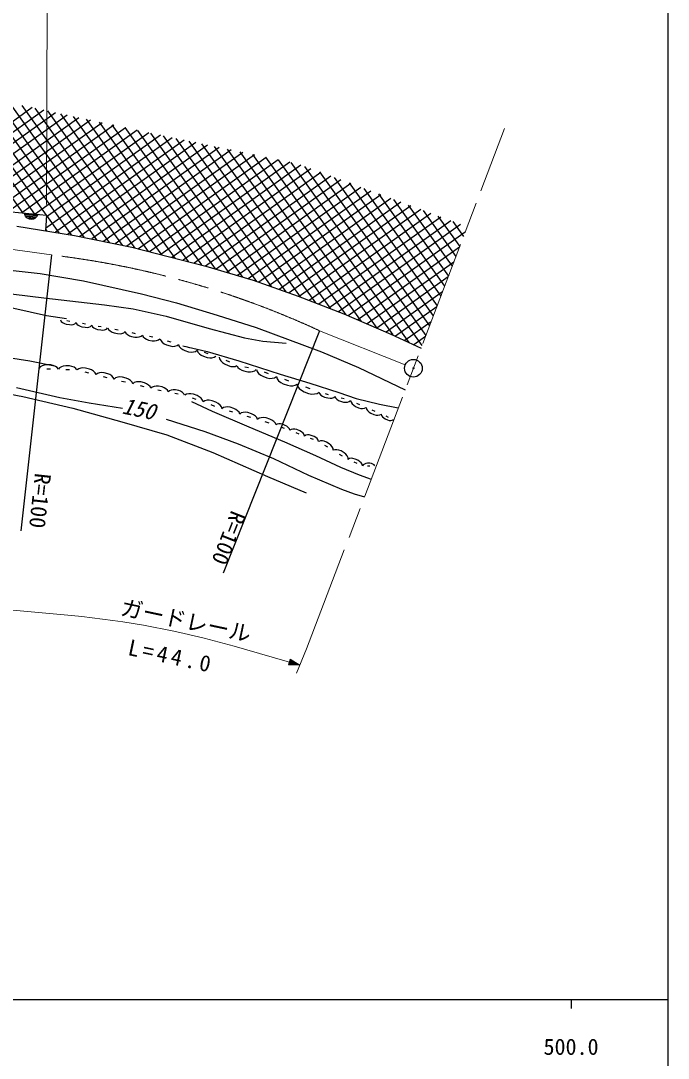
# Model space of a CAD drawing. Units: millimetres, scale not verified. Extents: x 40000 to 680000, y 20000 to 380000.
# Drawn here: x 505668 to 579000, y 198357 to 315877 of the extents above; entities that cross this region are included whole.
import ezdxf
from ezdxf.enums import TextEntityAlignment as Align

# ---------------------------------------------------------------- set-up
doc = ezdxf.new("R2010")
doc.units = ezdxf.units.MM
doc.header["$LTSCALE"] = 1000
doc.linetypes.add('CHAIN', pattern=[18.5, 12, -1.5, 3.5, -1.5])
for name, color, linetype, lineweight in [('M-BGD', 7, 'Continuous', 25), ('M-BMK', 2, 'CHAIN', 13), ('M-BMK-SRVR', 3, 'Continuous', 25), ('M-STR-HTXT', 7, 'Continuous', 13), ('M-TTL-BAND', 7, 'Continuous', 25)]:
    doc.layers.add(name, color=color, linetype=linetype, lineweight=lineweight)
doc.layers.add('M-OTRS', color=6, linetype='Continuous')
doc.styles.add('ＭＳ ゴシック', font='')
doc.styles.get('ＭＳ ゴシック').set_extended_font_data('MS Gothic')

# ---------------------------------------------------------------- blocks, each defined once
blk = doc.blocks.new('BUHIN7')
at = {"color": 3, "linetype": 'Continuous', "lineweight": 25}
for radius in [1000, 30]:
    blk.add_circle((0, 0), radius, dxfattribs=at)
blk = doc.blocks.new('BUHIN8')
at = {"color": 6, "linetype": 'Continuous', "lineweight": 25}
for radius in [50, 43.8, 37.5, 31.2, 25, 18.8, 12.5, 6.2]:
    blk.add_circle((0, 0), radius, dxfattribs=at)

msp = doc.modelspace()

# ---------------------------------------------------------------- linework, layer by layer
at = {"layer": 'M-BGD'}
for p, q in [((496102, 307805), (505921, 294094)), ((497463, 307623), (507242, 293967)), ((498823, 307442), (508564, 293839)), ((500183, 307260), (511376, 291630)), ((501544, 307078), (512806, 291351)), ((502904, 306896), (514252, 291050)), ((506977, 306034), (490975, 294574)), ((508297, 305748), (494359, 295767)), ((504345, 306602), (515697, 290750)), ((505800, 306288), (517143, 290449)), ((507255, 305973), (518601, 290130)), ((508711, 305659), (520105, 289747)), ((509617, 305463), (495743, 295528)), ((510936, 305178), (497128, 295290)), ((512256, 304893), (498513, 295051)), ((513576, 304608), (499897, 294812)), ((510166, 305345), (521610, 289365)), ((511621, 305030), (523114, 288982)), ((513077, 304716), (524618, 288599)), ((514532, 304402), (526123, 288216)), ((514896, 304323), (501282, 294574)), ((516215, 304038), (502757, 294400)), ((517535, 303753), (504271, 294254)), ((518855, 303468), (505784, 294108)), ((515987, 304087), (527668, 287776)), ((517443, 303773), (529233, 287308)), ((518898, 303458), (530799, 286840)), ((520175, 303183), (507298, 293961)), ((522832, 302625), (508475, 292344)), ((521502, 302903), (508555, 293632)), ((524162, 302348), (509592, 291914)), ((525493, 302070), (510998, 291690)), ((520353, 303144), (532384, 286344)), ((521801, 302840), (534030, 285764)), ((523247, 302539), (535676, 285183)), ((524693, 302237), (537331, 284589)), ((526823, 301793), (512369, 291442)), ((528153, 301515), (513700, 291165)), ((529484, 301238), (515031, 290888)), ((530814, 300960), (516363, 290611)), ((526140, 301935), (539040, 283921)), ((527586, 301634), (540749, 283252)), ((529032, 301332), (542466, 282572)), ((530478, 301031), (544239, 281814)), ((532145, 300683), (517694, 290335)), ((533475, 300406), (518989, 290032)), ((534805, 300128), (520256, 289709)), ((536136, 299851), (521524, 289387)), ((531924, 300729), (546013, 281056)), ((533370, 300427), (547794, 280286)), ((534817, 300126), (549635, 279433)), ((536263, 299824), (551111, 279090)), ((537403, 299528), (522791, 289064)), ((538534, 299108), (524059, 288741)), ((539664, 298687), (525326, 288419)), ((537814, 299375), (551538, 280212)), ((539492, 298751), (551965, 281334)), ((540795, 298266), (526593, 288096)), ((541925, 297845), (527806, 287735)), ((543055, 297425), (529018, 287372)), ((541169, 298127), (552391, 282456)), ((542846, 297503), (552818, 283578)), ((544186, 297004), (530230, 287010)), ((545316, 296583), (531442, 286648)), ((546447, 296163), (532620, 286261)), ((544523, 296879), (553245, 284699)), ((546200, 296254), (553672, 285821)), ((547577, 295742), (533771, 285855)), ((548707, 295321), (534922, 285449)), ((547877, 295630), (554098, 286943)), ((549555, 295006), (554525, 288065)), ((501692, 294503), (508568, 293839)), ((506145, 293892), (506103, 294077)), ((506103, 294077), (507596, 293933)), ((506220, 293734), (506145, 293892)), ((506154, 293982), (507527, 293849)), ((507489, 293762), (506175, 293889)), ((507596, 293933), (507519, 293759)), ((508568, 293839), (508459, 292094)), ((508568, 293834), (509988, 291851)), ((549838, 294901), (536073, 285043)), ((550968, 294480), (537218, 284634)), ((552098, 294059), (538329, 284199)), ((551232, 294382), (554952, 289187)), ((506196, 293797), (507450, 293675)), ((506355, 293570), (506220, 293734)), ((507352, 293594), (506277, 293698)), ((506496, 293466), (506355, 293570)), ((506358, 293600), (507254, 293514)), ((506669, 293389), (506496, 293466)), ((507096, 293438), (506499, 293496)), ((506908, 293366), (506669, 293389)), ((507093, 293408), (506908, 293366)), ((507251, 293484), (507093, 293408)), ((507415, 293619), (507251, 293484)), ((507519, 293759), (507415, 293619)), ((553229, 293639), (539440, 283764)), ((554359, 293218), (540551, 283330)), ((555490, 292797), (541662, 282895)), ((552909, 293758), (555379, 290309)), ((554586, 293133), (555805, 291431)), ((505218, 292610), (511757, 291569)), ((508469, 292254), (508599, 292072)), ((511757, 291569), (518265, 290216)), ((555995, 291929), (542756, 282448)), ((509163, 289346), (505677, 258098)), ((518265, 290216), (526622, 288089)), ((555352, 290238), (543832, 281988)), ((526622, 288089), (531976, 286488)), ((554708, 288547), (544907, 281528)), ((503459, 287737), (507856, 287247)), ((507856, 287247), (512780, 286427)), ((554065, 286856), (545983, 281069)), ((512780, 286427), (519360, 284948)), ((531976, 286488), (537071, 284691)), ((501472, 285302), (508263, 284483)), ((508263, 284483), (515147, 283716)), ((519360, 284948), (523317, 283908)), ((537071, 284691), (542250, 282665)), ((553422, 285166), (547059, 280609)), ((501431, 284082), (508582, 282482)), ((515147, 283716), (518416, 283228)), ((518416, 283228), (522123, 282399)), ((523317, 283908), (527921, 282547)), ((552779, 283475), (548117, 280136)), ((508582, 282482), (510858, 282132)), ((522123, 282399), (527001, 281033)), ((527921, 282547), (532319, 281128)), ((542250, 282665), (547574, 280388)), ((510166, 281989), (510249, 281829)), ((510249, 281829), (510408, 281693)), ((510408, 281693), (510609, 281585)), ((510609, 281585), (510816, 281514)), ((510816, 281514), (511171, 281453)), ((511231, 281808), (510876, 281868)), ((511171, 281453), (511425, 281446)), ((511425, 281446), (511615, 281487)), ((511615, 281487), (511810, 281563)), ((511810, 281563), (511941, 281687)), ((511941, 281687), (512023, 281527)), ((512023, 281527), (512183, 281390)), ((512183, 281390), (512383, 281283)), ((512383, 281283), (512590, 281211)), ((512590, 281211), (512945, 281151)), ((513006, 281505), (512651, 281566)), ((512945, 281151), (513200, 281144)), ((513200, 281144), (513389, 281184)), ((513389, 281184), (513585, 281261)), ((513585, 281261), (513716, 281384)), ((513716, 281384), (513798, 281224)), ((513798, 281224), (513957, 281088)), ((513957, 281088), (514158, 280980)), ((514158, 280980), (514365, 280909)), ((514365, 280909), (514720, 280848)), ((514781, 281203), (514426, 281263)), ((514975, 280841), (515164, 280882)), ((515164, 280882), (515360, 280958)), ((515360, 280958), (515490, 281082)), ((515532, 281075), (515617, 280894)), ((515617, 280894), (515789, 280736)), ((516707, 280833), (516315, 280913)), ((527001, 281033), (531001, 279972)), ((532319, 281128), (539720, 278387)), ((552136, 281784), (549160, 279653)), ((514720, 280848), (514975, 280841)), ((515789, 280736), (516008, 280609)), ((516008, 280609), (516235, 280522)), ((516235, 280522), (516626, 280441)), ((516626, 280441), (516909, 280423)), ((516909, 280423), (517121, 280461)), ((517121, 280461), (517341, 280539)), ((517341, 280539), (517491, 280671)), ((517491, 280671), (517576, 280490)), ((517576, 280490), (517748, 280332)), ((517748, 280332), (517967, 280205)), ((517967, 280205), (518194, 280118)), ((518194, 280118), (518586, 280037)), ((518666, 280429), (518274, 280509)), ((518586, 280037), (518868, 280019)), ((518868, 280019), (519080, 280057)), ((519080, 280057), (519300, 280135)), ((519300, 280135), (519450, 280267)), ((519450, 280267), (519535, 280086)), ((519535, 280086), (519707, 279928)), ((519707, 279928), (519926, 279801)), ((519926, 279801), (520153, 279714)), ((520153, 279714), (520545, 279633)), ((520625, 280025), (520234, 280106)), ((521039, 279654), (521259, 279731)), ((521259, 279731), (521409, 279863)), ((521446, 279856), (521520, 279648)), ((539502, 280763), (528577, 253288)), ((531001, 279972), (533099, 279592)), ((547574, 280388), (551001, 278800)), ((551493, 280093), (550203, 279170)), ((520545, 279633), (520827, 279616)), ((520827, 279616), (521039, 279654)), ((521520, 279648), (521691, 279457)), ((521691, 279457), (521917, 279295)), ((521917, 279295), (522156, 279174)), ((522156, 279174), (522576, 279044)), ((522707, 279464), (522286, 279594)), ((522576, 279044), (522883, 278994)), ((522883, 278994), (523120, 279013)), ((523120, 279013), (523369, 279074)), ((523369, 279074), (523547, 279203)), ((523547, 279203), (523621, 278995)), ((523621, 278995), (523792, 278804)), ((523792, 278804), (524018, 278642)), ((524016, 279040), (526771, 278402)), ((524018, 278642), (524257, 278521)), ((524808, 278811), (524388, 278942)), ((525470, 278421), (525648, 278550)), ((525648, 278550), (525722, 278343)), ((533099, 279592), (535737, 279373)), ((501285, 278193), (506686, 277344)), ((524257, 278521), (524677, 278391)), ((524677, 278391), (524985, 278341)), ((524985, 278341), (525221, 278360)), ((525221, 278360), (525470, 278421)), ((525722, 278343), (525893, 278151)), ((525893, 278151), (526119, 277989)), ((526119, 277989), (526358, 277869)), ((526358, 277869), (526779, 277738)), ((526909, 278158), (526489, 278289)), ((526771, 278402), (530355, 277345)), ((526779, 277738), (527086, 277689)), ((527086, 277689), (527322, 277707)), ((527322, 277707), (527571, 277768)), ((527571, 277768), (527750, 277897)), ((528153, 277783), (528195, 277567)), ((528195, 277567), (528335, 277352)), ((528335, 277352), (528534, 277157)), ((529341, 277207), (528945, 277399)), ((539720, 278387), (543938, 276588)), ((506686, 277344), (509508, 276794)), ((507867, 276672), (507727, 276502)), ((508092, 276795), (507867, 276672)), ((508316, 276874), (508092, 276795)), ((508625, 276905), (508316, 276874)), ((508607, 276465), (509047, 276446)), ((509065, 276886), (508625, 276905)), ((509327, 276831), (509065, 276886)), ((509587, 276732), (509327, 276831)), ((509801, 276591), (509587, 276732)), ((509926, 276409), (509801, 276591)), ((510059, 276572), (509926, 276409)), ((510274, 276689), (510059, 276572)), ((510487, 276764), (510274, 276689)), ((510783, 276793), (510487, 276764)), ((510765, 276374), (511185, 276356)), ((511203, 276776), (510783, 276793)), ((511453, 276723), (511203, 276776)), ((511701, 276629), (511453, 276723)), ((511906, 276494), (511701, 276629)), ((512024, 276321), (511906, 276494)), ((512227, 276458), (512056, 276319)), ((512472, 276533), (512227, 276458)), ((512707, 276566), (512472, 276533)), ((513017, 276534), (512707, 276566)), ((513444, 276428), (513017, 276534)), ((513689, 276322), (513444, 276428)), ((513925, 276173), (513689, 276322)), ((514106, 275992), (513925, 276173)), ((528534, 277157), (528753, 277003)), ((528753, 277003), (529149, 276811)), ((529149, 276811), (529445, 276716)), ((529445, 276716), (529681, 276699)), ((529681, 276699), (529937, 276722)), ((529937, 276722), (530133, 276823)), ((530165, 276807), (530261, 276609)), ((530261, 276609), (530451, 276438)), ((530355, 277345), (535064, 275833)), ((530451, 276438), (530694, 276301)), ((530694, 276301), (530945, 276207)), ((530945, 276207), (531377, 276123)), ((531461, 276555), (531029, 276639)), ((531920, 276152), (532161, 276240)), ((532161, 276240), (532325, 276387)), ((532360, 276380), (532430, 276151)), ((543938, 276588), (549202, 274071)), ((512911, 276107), (513338, 276001)), ((514192, 275789), (514106, 275992)), ((514355, 275922), (514192, 275789)), ((514589, 275994), (514355, 275922)), ((514813, 276025), (514589, 275994)), ((515109, 275995), (514813, 276025)), ((515007, 275587), (515415, 275486)), ((515516, 275893), (515109, 275995)), ((515751, 275792), (515516, 275893)), ((515975, 275650), (515751, 275792)), ((516149, 275477), (515975, 275650)), ((516231, 275283), (516149, 275477)), ((516401, 275422), (516231, 275283)), ((516646, 275498), (516401, 275422)), ((516881, 275530), (516646, 275498)), ((517191, 275498), (516881, 275530)), ((517085, 275071), (517512, 274965)), ((517618, 275392), (517191, 275498)), ((517864, 275286), (517618, 275392)), ((518099, 275137), (517864, 275286)), ((518280, 274956), (518099, 275137)), ((531377, 276123), (531687, 276108)), ((531687, 276108), (531920, 276152)), ((532430, 276151), (532607, 275934)), ((532607, 275934), (532846, 275746)), ((532846, 275746), (533100, 275603)), ((533100, 275603), (533552, 275441)), ((533715, 275893), (533263, 276055)), ((533552, 275441), (533885, 275372)), ((533885, 275372), (534143, 275381)), ((534143, 275381), (534418, 275435)), ((534418, 275435), (534618, 275567)), ((534618, 275567), (534692, 275328)), ((534692, 275328), (534876, 275102)), ((534876, 275102), (535124, 274907)), ((535064, 275833), (538409, 274825)), ((536030, 275059), (535559, 275229)), ((503087, 273849), (505889, 273332)), ((505167, 274325), (510089, 273212)), ((518366, 274753), (518280, 274956)), ((518529, 274886), (518366, 274753)), ((518763, 274958), (518529, 274886)), ((518987, 274989), (518763, 274958)), ((519283, 274959), (518987, 274989)), ((519182, 274551), (519589, 274450)), ((519690, 274858), (519283, 274959)), ((519925, 274756), (519690, 274858)), ((520149, 274614), (519925, 274756)), ((520323, 274441), (520149, 274614)), ((520405, 274247), (520323, 274441)), ((520559, 274379), (520409, 274246)), ((520779, 274456), (520559, 274379)), ((520992, 274494), (520779, 274456)), ((521274, 274476), (520992, 274494)), ((521193, 274085), (521585, 274004)), ((521666, 274396), (521274, 274476)), ((521893, 274308), (521666, 274396)), ((522112, 274181), (521893, 274308)), ((522283, 274023), (522112, 274181)), ((522368, 273842), (522283, 274023)), ((522511, 273968), (522368, 273842)), ((522720, 274041), (522511, 273968)), ((522921, 274077), (522720, 274041)), ((523190, 274061), (522921, 274077)), ((523562, 273984), (523190, 274061)), ((523778, 273901), (523562, 273984)), ((523986, 273780), (523778, 273901)), ((535124, 274907), (535390, 274758)), ((535390, 274758), (535860, 274589)), ((535860, 274589), (536207, 274517)), ((536207, 274517), (536476, 274526)), ((536476, 274526), (536762, 274583)), ((536762, 274583), (536971, 274720)), ((536932, 274734), (537010, 274476)), ((537010, 274476), (537208, 274231)), ((537208, 274231), (537476, 274018)), ((537476, 274018), (537761, 273856)), ((537761, 273856), (538269, 273670)), ((538454, 274177), (537947, 274363)), ((538409, 274825), (541689, 273777)), ((505889, 273332), (511548, 272005)), ((510089, 273212), (513406, 272588)), ((523113, 273688), (523485, 273612)), ((524149, 273630), (523986, 273780)), ((524230, 273458), (524149, 273630)), ((524435, 273574), (524251, 273454)), ((524687, 273623), (524435, 273574)), ((524923, 273631), (524687, 273623)), ((525228, 273568), (524923, 273631)), ((524999, 272731), (527357, 271652)), ((525078, 273154), (525492, 273004)), ((525642, 273418), (525228, 273568)), ((525875, 273286), (525642, 273418)), ((526093, 273114), (525875, 273286)), ((526255, 272915), (526093, 273114)), ((526319, 272704), (526255, 272915)), ((526512, 272830), (526319, 272704)), ((526775, 272882), (526512, 272830)), ((527023, 272890), (526775, 272882)), ((527341, 272823), (527023, 272890)), ((527774, 272667), (527341, 272823)), ((528018, 272529), (527774, 272667)), ((538269, 273670), (538642, 273591)), ((538642, 273591), (538933, 273600)), ((538933, 273600), (539242, 273659)), ((539242, 273659), (539469, 273806)), ((539432, 273820), (539503, 273643)), ((539503, 273643), (539656, 273483)), ((539656, 273483), (539856, 273350)), ((539856, 273350), (540066, 273254)), ((540066, 273254), (540433, 273154)), ((540533, 273521), (540166, 273621)), ((540433, 273154), (540700, 273121)), ((540700, 273121), (540903, 273145)), ((540903, 273145), (541117, 273205)), ((541117, 273205), (541266, 273322)), ((541266, 273322), (541333, 273155)), ((541333, 273155), (541478, 273004)), ((541478, 273004), (541668, 272878)), ((541668, 272878), (541867, 272786)), ((541689, 273777), (543673, 273105)), ((541867, 272786), (542215, 272692)), ((542309, 273040), (541961, 273134)), ((542215, 272692), (542467, 272661)), ((542467, 272661), (542660, 272683)), ((542660, 272683), (542862, 272740)), ((542862, 272740), (543004, 272851)), ((543030, 272844), (543073, 272659)), ((543073, 272659), (543201, 272478)), ((543673, 273105), (546314, 272449)), ((511548, 272005), (517129, 270444)), ((513406, 272588), (517192, 272002)), ((527184, 272391), (527617, 272234)), ((527357, 271652), (531513, 269894)), ((528246, 272349), (528018, 272529)), ((528415, 272141), (528246, 272349)), ((528482, 271921), (528415, 272141)), ((528627, 272054), (528458, 271929)), ((528864, 272115), (528627, 272054)), ((529089, 272135), (528864, 272115)), ((529383, 272090), (529089, 272135)), ((529262, 271688), (529665, 271567)), ((529785, 271970), (529383, 272090)), ((530015, 271857), (529785, 271970)), ((530232, 271704), (530015, 271857)), ((530397, 271523), (530232, 271704)), ((530469, 271326), (530397, 271523)), ((530876, 271511), (530638, 271451)), ((531101, 271531), (530876, 271511)), ((531395, 271487), (531101, 271531)), ((531797, 271366), (531395, 271487)), ((543201, 272478), (543379, 272317)), ((543379, 272317), (543573, 272191)), ((543573, 272191), (543921, 272038)), ((544074, 272386), (543726, 272539)), ((543921, 272038), (544180, 271966)), ((544180, 271966), (544385, 271959)), ((544385, 271959), (544604, 271987)), ((544604, 271987), (544770, 272081)), ((544770, 272081), (544813, 271896)), ((544813, 271896), (544941, 271715)), ((544941, 271715), (545120, 271554)), ((545120, 271554), (545313, 271427)), ((545814, 271623), (545466, 271776)), ((546314, 272449), (548430, 272042)), ((517129, 270444), (522202, 268961)), ((522148, 270754), (526518, 269341)), ((530638, 271451), (530469, 271326)), ((531274, 271085), (531676, 270964)), ((532026, 271254), (531797, 271366)), ((532244, 271101), (532026, 271254)), ((532409, 270920), (532244, 271101)), ((532481, 270722), (532409, 270920)), ((532658, 270853), (532481, 270722)), ((532907, 270916), (532658, 270853)), ((533143, 270937), (532907, 270916)), ((533451, 270891), (533143, 270937)), ((533324, 270470), (533746, 270343)), ((533872, 270765), (533451, 270891)), ((534112, 270647), (533872, 270765)), ((534340, 270486), (534112, 270647)), ((534513, 270297), (534340, 270486)), ((534589, 270090), (534513, 270297)), ((545313, 271427), (545661, 271275)), ((545661, 271275), (545920, 271203)), ((545920, 271203), (546125, 271196)), ((546125, 271196), (546345, 271224)), ((546345, 271224), (546510, 271318)), ((546505, 271320), (546537, 271173)), ((546537, 271173), (546636, 271029)), ((546636, 271029), (546776, 270900)), ((546776, 270900), (546927, 270798)), ((546927, 270798), (547200, 270674)), ((547324, 270947), (547051, 271072)), ((547200, 270674), (547404, 270615)), ((547404, 270615), (547565, 270607)), ((547565, 270607), (547739, 270627)), ((547739, 270627), (547871, 270699)), ((526518, 269341), (530296, 267936)), ((531513, 269894), (535549, 268176)), ((534699, 270190), (534555, 270100)), ((534894, 270224), (534699, 270190)), ((535077, 270226), (534894, 270224)), ((535312, 270172), (535077, 270226)), ((535189, 269855), (535506, 269732)), ((535629, 270049), (535312, 270172)), ((535807, 269943), (535629, 270049)), ((535972, 269806), (535807, 269943)), ((536094, 269650), (535972, 269806)), ((536140, 269486), (536094, 269650)), ((536293, 269581), (536140, 269486)), ((536500, 269617), (536293, 269581)), ((536694, 269619), (536500, 269617)), ((536942, 269562), (536694, 269619)), ((536812, 269226), (537147, 269096)), ((537277, 269431), (536942, 269562)), ((537466, 269320), (537277, 269431)), ((537641, 269175), (537466, 269320)), ((537770, 269009), (537641, 269175)), ((522202, 268961), (527439, 266987)), ((535549, 268176), (539057, 266629)), ((537819, 268836), (537770, 269009)), ((537963, 268926), (537819, 268836)), ((538158, 268959), (537963, 268926)), ((538342, 268961), (538158, 268959)), ((538576, 268907), (538342, 268961)), ((538453, 268590), (538770, 268467)), ((538893, 268784), (538576, 268907)), ((539071, 268679), (538893, 268784)), ((539237, 268541), (539071, 268679)), ((539358, 268385), (539237, 268541)), ((539404, 268221), (539358, 268385)), ((539609, 268281), (539432, 268210)), ((539830, 268279), (539609, 268281)), ((540032, 268245), (539830, 268279)), ((540279, 268138), (540032, 268245)), ((540603, 267940), (540279, 268138)), ((527439, 266987), (533605, 264255)), ((530296, 267936), (534292, 266281)), ((540081, 267814), (540405, 267616)), ((540778, 267789), (540603, 267940)), ((540933, 267605), (540778, 267789)), ((541036, 267409), (540933, 267605)), ((541054, 267219), (541036, 267409)), ((541240, 267293), (541054, 267219)), ((541473, 267291), (541240, 267293)), ((541685, 267255), (541473, 267291)), ((541945, 267144), (541685, 267255)), ((541737, 266802), (542078, 266594)), ((542287, 266935), (541945, 267144)), ((542471, 266776), (542287, 266935)), ((542634, 266582), (542471, 266776)), ((534292, 266281), (538257, 264408)), ((539057, 266629), (541894, 265310)), ((542742, 266375), (542634, 266582)), ((542882, 266286), (542725, 266198)), ((542761, 266176), (542742, 266375)), ((543090, 266312), (542882, 266286)), ((543284, 266304), (543090, 266312)), ((543529, 266235), (543284, 266304)), ((543383, 265906), (543712, 265760)), ((543858, 266089), (543529, 266235)), ((544041, 265968), (543858, 266089)), ((544209, 265814), (544041, 265968)), ((544330, 265643), (544209, 265814)), ((544370, 265467), (544330, 265643)), ((544595, 265663), (544455, 265579)), ((544735, 265719), (544595, 265663)), ((544931, 265747), (544735, 265719)), ((545211, 265747), (544931, 265747)), ((545379, 265719), (545211, 265747)), ((545547, 265663), (545379, 265719)), ((545687, 265579), (545547, 265663)), ((541894, 265310), (543992, 264451)), ((543992, 264451), (545354, 263956)), ((544455, 265579), (544371, 265467)), ((544931, 265467), (545211, 265467)), ((545771, 265467), (545687, 265579)), ((533605, 264255), (537976, 262421)), ((538257, 264408), (542003, 262816)), ((542003, 262816), (543422, 262279)), ((543422, 262279), (544590, 261945))]:
    msp.add_line(p, q, dxfattribs=at)
at = {"layer": 'M-BMK'}
for p, q in [((538047, 244744), (560463, 303676)), ((509163, 289346), (487545, 292359)), ((539502, 280763), (549203, 276886))]:
    msp.add_line(p, q, dxfattribs=at)
msp.add_arc((497446, 190018), 100017, 65.13484, 83.27219, dxfattribs=at)
at = {"layer": 'M-BMK-SRVR'}
msp.add_circle((550132, 276515), 50, dxfattribs=at)
at = {"layer": 'M-STR-HTXT'}
for p, q in [((508583, 295070), (508690, 327355)), ((501504, 249405), (511415, 248493)), ((529846, 245031), (537285, 242896)), ((538047, 244744), (536903, 241971)), ((535986, 242904), (536179, 243577)), ((536062, 242986), (536200, 243467)), ((536138, 243069), (536220, 243357)), ((536179, 243577), (537285, 242896)), ((536200, 243467), (536948, 242992)), ((536220, 243357), (536756, 243047)), ((537285, 242896), (535986, 242904)), ((536948, 242992), (536062, 242986)), ((536756, 243047), (536138, 243069)), ((536213, 243151), (536241, 243247)), ((536467, 243130), (536213, 243151)), ((536241, 243247), (536467, 243130))]:
    msp.add_line(p, q, dxfattribs=at)
msp.add_arc((502250, 148896), 100017, 73.98339, 84.74255, dxfattribs=at)
at = {"layer": 'M-TTL-BAND'}
for p, q in [((579000, 20000), (579000, 370000)), ((40000, 205000), (579000, 205000)), ((568000, 205000), (568000, 204000))]:
    msp.add_line(p, q, dxfattribs=at)

# ---------------------------------------------------------------- block references
at = {"layer": 'M-BMK-SRVR', "xscale": 1.000001, "yscale": 1.000001, "rotation": 153.70888}
msp.add_blockref('BUHIN7', (550132, 276515), dxfattribs=at)
at = {"layer": 'M-OTRS', "xscale": 1.000001, "yscale": 1.000001, "rotation": 212.54222}
msp.add_blockref('BUHIN8', (550132, 276516), dxfattribs=at)

# ---------------------------------------------------------------- texts
at = {"layer": 'M-BGD', "style": 'ＭＳ ゴシック', "oblique": 15}
msp.add_text('150', height=1833, rotation=348.2, dxfattribs=at).set_placement((516919, 270871), align=Align.BOTTOM_LEFT)
at = {"layer": 'M-BGD', "style": 'ＭＳ ゴシック'}
for rotation, p in [(263.8, (506736, 264759)), (248.5, (529027, 260710))]:
    msp.add_text('R=100', height=1833, rotation=rotation, dxfattribs=at).set_placement(p, align=Align.BOTTOM_LEFT)
at = {"layer": 'M-STR-HTXT', "style": 'ＭＳ ゴシック'}
msp.add_text('ガードレール', height=1833, rotation=348, dxfattribs=at).set_placement((516738, 248059), align=Align.BOTTOM_LEFT)
at = {"layer": 'M-STR-HTXT', "insert": (517694, 244021), "char_height": 1833, "attachment_point": 7, "rotation": 348, "style": 'ＭＳ ゴシック'}
msp.add_mtext('\\T1.32;L=44.0', dxfattribs=at)
at = {"layer": 'M-TTL-BAND', "style": 'ＭＳ ゴシック'}
msp.add_text('500.0', height=1833, dxfattribs=at).set_placement((564875, 198195), align=Align.BOTTOM_LEFT)

doc.saveas('drawing.dxf')
